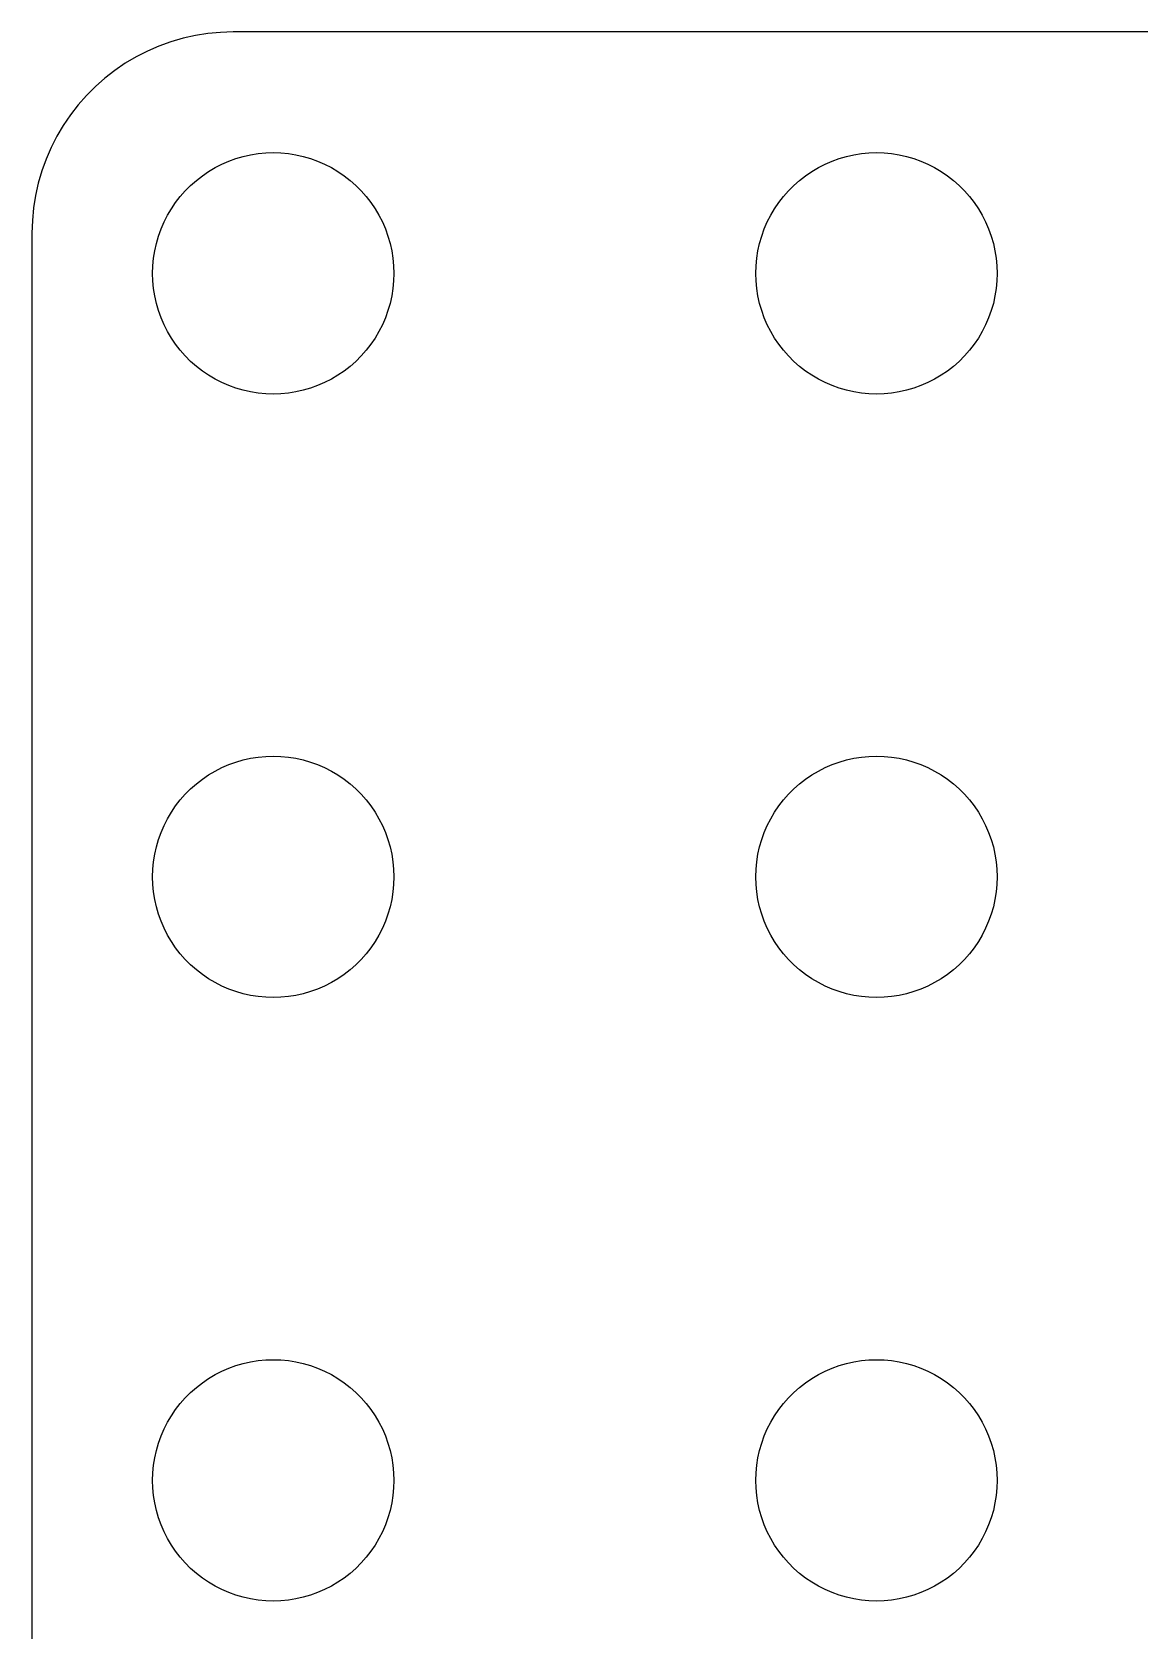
# Model space of a CAD drawing. Header units: metres. Extents: x -111 to 111, y -36 to 36.
# Drawn here: x -111 to -83.47, y -3.72 to 36 of the extents above; entities that cross this region are included whole.
import ezdxf

# ---------------------------------------------------------------- set-up
doc = ezdxf.new("R2010")
doc.units = ezdxf.units.M

msp = doc.modelspace()

# ---------------------------------------------------------------- linework, layer by layer
for p, q in [((-107.545, 35.7553), (-107.841, 35.6489)), ((-107.243, 35.8429), (-107.545, 35.7553)), ((-106.937, 35.9114), (-107.243, 35.8429)), ((-106.627, 35.9606), (-106.937, 35.9114)), ((-106.314, 35.9901), (-106.627, 35.9606)), ((-106, 36), (-106.314, 35.9901)), ((106, 36), (-106, 36)), ((-108.409, 35.3815), (-108.679, 35.2216)), ((-108.129, 35.5241), (-108.409, 35.3815)), ((-107.841, 35.6489), (-108.129, 35.5241)), ((-108.939, 35.0451), (-109.187, 34.8526)), ((-108.679, 35.2216), (-108.939, 35.0451)), ((-109.423, 34.6448), (-109.645, 34.4227)), ((-109.187, 34.8526), (-109.423, 34.6448)), ((-109.853, 34.1871), (-110.045, 33.9389)), ((-109.645, 34.4227), (-109.853, 34.1871)), ((-110.045, 33.9389), (-110.222, 33.6791)), ((-110.382, 33.4088), (-110.524, 33.1289)), ((-110.222, 33.6791), (-110.382, 33.4088)), ((-110.524, 33.1289), (-110.649, 32.8406)), ((-105.562, 32.9469), (-105.376, 32.9763)), ((-105.376, 32.9763), (-105.188, 32.9941)), ((-105.188, 32.9941), (-105, 33)), ((-105, 33), (-104.812, 32.9941)), ((-104.812, 32.9941), (-104.624, 32.9763)), ((-104.624, 32.9763), (-104.438, 32.9469)), ((-90.5621, 32.9469), (-90.376, 32.9763)), ((-90.376, 32.9763), (-90.1884, 32.9941)), ((-90.1884, 32.9941), (-90, 33)), ((-90, 33), (-89.8116, 32.9941)), ((-89.8116, 32.9941), (-89.624, 32.9763)), ((-89.624, 32.9763), (-89.4379, 32.9469)), ((-110.649, 32.8406), (-110.755, 32.5451)), ((-106.607, 32.533), (-106.445, 32.6289)), ((-106.445, 32.6289), (-106.277, 32.7145)), ((-106.277, 32.7145), (-106.104, 32.7893)), ((-106.104, 32.7893), (-105.927, 32.8532)), ((-105.927, 32.8532), (-105.746, 32.9057)), ((-105.746, 32.9057), (-105.562, 32.9469)), ((-104.438, 32.9469), (-104.254, 32.9057)), ((-104.254, 32.9057), (-104.073, 32.8532)), ((-104.073, 32.8532), (-103.896, 32.7893)), ((-103.896, 32.7893), (-103.723, 32.7145)), ((-103.723, 32.7145), (-103.555, 32.6289)), ((-103.555, 32.6289), (-103.393, 32.533)), ((-91.6075, 32.533), (-91.4453, 32.6289)), ((-91.4453, 32.6289), (-91.2773, 32.7145)), ((-91.2773, 32.7145), (-91.1044, 32.7893)), ((-91.1044, 32.7893), (-90.927, 32.8532)), ((-90.927, 32.8532), (-90.7461, 32.9057)), ((-90.7461, 32.9057), (-90.5621, 32.9469)), ((-89.4379, 32.9469), (-89.2539, 32.9057)), ((-89.2539, 32.9057), (-89.073, 32.8532)), ((-89.073, 32.8532), (-88.8956, 32.7893)), ((-88.8956, 32.7893), (-88.7227, 32.7145)), ((-88.7227, 32.7145), (-88.5547, 32.6289)), ((-88.5547, 32.6289), (-88.3925, 32.533)), ((-110.843, 32.2435), (-110.911, 31.9369)), ((-110.755, 32.5451), (-110.843, 32.2435)), ((-107.187, 32.0536), (-107.054, 32.1869)), ((-107.054, 32.1869), (-106.912, 32.3115)), ((-106.912, 32.3115), (-106.763, 32.427)), ((-106.763, 32.427), (-106.607, 32.533)), ((-103.393, 32.533), (-103.237, 32.427)), ((-103.237, 32.427), (-103.088, 32.3115)), ((-103.088, 32.3115), (-102.946, 32.1869)), ((-102.946, 32.1869), (-102.813, 32.0536)), ((-92.1869, 32.0536), (-92.0536, 32.1869)), ((-92.0536, 32.1869), (-91.9123, 32.3115)), ((-91.9123, 32.3115), (-91.7634, 32.427)), ((-91.7634, 32.427), (-91.6075, 32.533)), ((-88.3925, 32.533), (-88.2366, 32.427)), ((-88.2366, 32.427), (-88.0877, 32.3115)), ((-88.0877, 32.3115), (-87.9464, 32.1869)), ((-87.9464, 32.1869), (-87.8131, 32.0536)), ((-110.911, 31.9369), (-110.961, 31.6267)), ((-107.427, 31.7634), (-107.312, 31.9123)), ((-107.312, 31.9123), (-107.187, 32.0536)), ((-102.813, 32.0536), (-102.688, 31.9123)), ((-102.688, 31.9123), (-102.573, 31.7634)), ((-92.427, 31.7634), (-92.3115, 31.9123)), ((-92.3115, 31.9123), (-92.1869, 32.0536)), ((-87.8131, 32.0536), (-87.6885, 31.9123)), ((-87.6885, 31.9123), (-87.573, 31.7634)), ((-110.961, 31.6267), (-110.99, 31.3139)), ((-107.714, 31.2773), (-107.629, 31.4453)), ((-107.629, 31.4453), (-107.533, 31.6075)), ((-107.533, 31.6075), (-107.427, 31.7634)), ((-102.573, 31.7634), (-102.467, 31.6075)), ((-102.467, 31.6075), (-102.371, 31.4453)), ((-102.371, 31.4453), (-102.286, 31.2773)), ((-92.7145, 31.2773), (-92.6289, 31.4453)), ((-92.6289, 31.4453), (-92.533, 31.6075)), ((-92.533, 31.6075), (-92.427, 31.7634)), ((-87.573, 31.7634), (-87.467, 31.6075)), ((-87.467, 31.6075), (-87.3711, 31.4453)), ((-87.3711, 31.4453), (-87.2855, 31.2773)), ((-110.99, 31.3139), (-111, 31)), ((-111, 31), (-111, -31)), ((-107.853, 30.927), (-107.789, 31.1044)), ((-107.789, 31.1044), (-107.714, 31.2773)), ((-102.286, 31.2773), (-102.211, 31.1044)), ((-102.211, 31.1044), (-102.147, 30.927)), ((-92.8532, 30.927), (-92.7893, 31.1044)), ((-92.7893, 31.1044), (-92.7145, 31.2773)), ((-87.2855, 31.2773), (-87.2107, 31.1044)), ((-87.2107, 31.1044), (-87.1468, 30.927)), ((-107.947, 30.5621), (-107.906, 30.7461)), ((-107.906, 30.7461), (-107.853, 30.927)), ((-102.147, 30.927), (-102.094, 30.7461)), ((-102.094, 30.7461), (-102.053, 30.5621)), ((-92.9469, 30.5621), (-92.9057, 30.7461)), ((-92.9057, 30.7461), (-92.8532, 30.927)), ((-87.1468, 30.927), (-87.0943, 30.7461)), ((-87.0943, 30.7461), (-87.0531, 30.5621)), ((-108, 30), (-107.994, 30.1884)), ((-107.994, 30.1884), (-107.976, 30.376)), ((-107.976, 30.376), (-107.947, 30.5621)), ((-102.053, 30.5621), (-102.024, 30.376)), ((-102.024, 30.376), (-102.006, 30.1884)), ((-102.006, 30.1884), (-102, 30)), ((-93, 30), (-92.9941, 30.1884)), ((-92.9941, 30.1884), (-92.9763, 30.376)), ((-92.9763, 30.376), (-92.9469, 30.5621)), ((-87.0531, 30.5621), (-87.0237, 30.376)), ((-87.0237, 30.376), (-87.0059, 30.1884)), ((-87.0059, 30.1884), (-87, 30)), ((-107.994, 29.8116), (-108, 30)), ((-107.976, 29.624), (-107.994, 29.8116)), ((-102.006, 29.8116), (-102.024, 29.624)), ((-102, 30), (-102.006, 29.8116)), ((-92.9941, 29.8116), (-93, 30)), ((-92.9763, 29.624), (-92.9941, 29.8116)), ((-87.0059, 29.8116), (-87.0237, 29.624)), ((-87, 30), (-87.0059, 29.8116)), ((-107.947, 29.4379), (-107.976, 29.624)), ((-107.906, 29.2539), (-107.947, 29.4379)), ((-102.053, 29.4379), (-102.094, 29.2539)), ((-102.024, 29.624), (-102.053, 29.4379)), ((-92.9469, 29.4379), (-92.9763, 29.624)), ((-92.9057, 29.2539), (-92.9469, 29.4379)), ((-87.0531, 29.4379), (-87.0943, 29.2539)), ((-87.0237, 29.624), (-87.0531, 29.4379)), ((-107.853, 29.0729), (-107.906, 29.2539)), ((-107.789, 28.8956), (-107.853, 29.0729)), ((-102.147, 29.0729), (-102.211, 28.8956)), ((-102.094, 29.2539), (-102.147, 29.0729)), ((-92.8532, 29.0729), (-92.9057, 29.2539)), ((-92.7893, 28.8956), (-92.8532, 29.0729)), ((-87.1468, 29.0729), (-87.2107, 28.8956)), ((-87.0943, 29.2539), (-87.1468, 29.0729)), ((-107.714, 28.7227), (-107.789, 28.8956)), ((-107.629, 28.5547), (-107.714, 28.7227)), ((-102.286, 28.7227), (-102.371, 28.5547)), ((-102.211, 28.8956), (-102.286, 28.7227)), ((-92.7145, 28.7227), (-92.7893, 28.8956)), ((-92.6289, 28.5547), (-92.7145, 28.7227)), ((-87.2855, 28.7227), (-87.3711, 28.5547)), ((-87.2107, 28.8956), (-87.2855, 28.7227)), ((-107.533, 28.3925), (-107.629, 28.5547)), ((-107.427, 28.2366), (-107.533, 28.3925)), ((-107.312, 28.0877), (-107.427, 28.2366)), ((-102.573, 28.2366), (-102.688, 28.0877)), ((-102.467, 28.3925), (-102.573, 28.2366)), ((-102.371, 28.5547), (-102.467, 28.3925)), ((-92.533, 28.3925), (-92.6289, 28.5547)), ((-92.427, 28.2366), (-92.533, 28.3925)), ((-92.3115, 28.0877), (-92.427, 28.2366)), ((-87.573, 28.2366), (-87.6885, 28.0877)), ((-87.467, 28.3925), (-87.573, 28.2366)), ((-87.3711, 28.5547), (-87.467, 28.3925)), ((-107.187, 27.9464), (-107.312, 28.0877)), ((-107.054, 27.8131), (-107.187, 27.9464)), ((-106.912, 27.6884), (-107.054, 27.8131)), ((-102.946, 27.8131), (-103.088, 27.6884)), ((-102.813, 27.9464), (-102.946, 27.8131)), ((-102.688, 28.0877), (-102.813, 27.9464)), ((-92.1869, 27.9464), (-92.3115, 28.0877)), ((-92.0536, 27.8131), (-92.1869, 27.9464)), ((-91.9123, 27.6884), (-92.0536, 27.8131)), ((-87.9464, 27.8131), (-88.0877, 27.6884)), ((-87.8131, 27.9464), (-87.9464, 27.8131)), ((-87.6885, 28.0877), (-87.8131, 27.9464)), ((-106.763, 27.5729), (-106.912, 27.6884)), ((-106.607, 27.467), (-106.763, 27.5729)), ((-106.445, 27.3711), (-106.607, 27.467)), ((-103.393, 27.467), (-103.555, 27.3711)), ((-103.237, 27.5729), (-103.393, 27.467)), ((-103.088, 27.6884), (-103.237, 27.5729)), ((-91.7634, 27.5729), (-91.9123, 27.6884)), ((-91.6075, 27.467), (-91.7634, 27.5729)), ((-91.4453, 27.3711), (-91.6075, 27.467)), ((-88.3925, 27.467), (-88.5547, 27.3711)), ((-88.2366, 27.5729), (-88.3925, 27.467)), ((-88.0877, 27.6884), (-88.2366, 27.5729)), ((-106.277, 27.2855), (-106.445, 27.3711)), ((-106.104, 27.2107), (-106.277, 27.2855)), ((-105.927, 27.1468), (-106.104, 27.2107)), ((-105.746, 27.0942), (-105.927, 27.1468)), ((-105.562, 27.0531), (-105.746, 27.0942)), ((-105.376, 27.0237), (-105.562, 27.0531)), ((-105.188, 27.0059), (-105.376, 27.0237)), ((-104.624, 27.0237), (-104.812, 27.0059)), ((-104.438, 27.0531), (-104.624, 27.0237)), ((-104.254, 27.0942), (-104.438, 27.0531)), ((-104.073, 27.1468), (-104.254, 27.0942)), ((-103.896, 27.2107), (-104.073, 27.1468)), ((-103.723, 27.2855), (-103.896, 27.2107)), ((-103.555, 27.3711), (-103.723, 27.2855)), ((-91.2773, 27.2855), (-91.4453, 27.3711)), ((-91.1044, 27.2107), (-91.2773, 27.2855)), ((-90.927, 27.1468), (-91.1044, 27.2107)), ((-90.7461, 27.0942), (-90.927, 27.1468)), ((-90.5621, 27.0531), (-90.7461, 27.0942)), ((-90.376, 27.0237), (-90.5621, 27.0531)), ((-90.1884, 27.0059), (-90.376, 27.0237)), ((-89.624, 27.0237), (-89.8116, 27.0059)), ((-89.4379, 27.0531), (-89.624, 27.0237)), ((-89.2539, 27.0942), (-89.4379, 27.0531)), ((-89.073, 27.1468), (-89.2539, 27.0942)), ((-88.8956, 27.2107), (-89.073, 27.1468)), ((-88.7227, 27.2855), (-88.8956, 27.2107)), ((-88.5547, 27.3711), (-88.7227, 27.2855)), ((-105, 27), (-105.188, 27.0059)), ((-104.812, 27.0059), (-105, 27)), ((-90, 27), (-90.1884, 27.0059)), ((-89.8116, 27.0059), (-90, 27)), ((-105.927, 17.8532), (-105.746, 17.9057)), ((-105.746, 17.9057), (-105.562, 17.9469)), ((-105.562, 17.9469), (-105.376, 17.9763)), ((-105.376, 17.9763), (-105.188, 17.9941)), ((-105.188, 17.9941), (-105, 18)), ((-105, 18), (-104.812, 17.9941)), ((-104.812, 17.9941), (-104.624, 17.9763)), ((-104.624, 17.9763), (-104.438, 17.9469)), ((-104.438, 17.9469), (-104.254, 17.9057)), ((-104.254, 17.9057), (-104.073, 17.8532)), ((-90.927, 17.8532), (-90.7461, 17.9057)), ((-90.7461, 17.9057), (-90.5621, 17.9469)), ((-90.5621, 17.9469), (-90.376, 17.9763)), ((-90.376, 17.9763), (-90.1884, 17.9941)), ((-90.1884, 17.9941), (-90, 18)), ((-90, 18), (-89.8116, 17.9941)), ((-89.8116, 17.9941), (-89.624, 17.9763)), ((-89.624, 17.9763), (-89.4379, 17.9469)), ((-89.4379, 17.9469), (-89.2539, 17.9057)), ((-89.2539, 17.9057), (-89.073, 17.8532)), ((-106.763, 17.427), (-106.607, 17.533)), ((-106.607, 17.533), (-106.445, 17.6289)), ((-106.445, 17.6289), (-106.277, 17.7145)), ((-106.277, 17.7145), (-106.104, 17.7893)), ((-106.104, 17.7893), (-105.927, 17.8532)), ((-104.073, 17.8532), (-103.896, 17.7893)), ((-103.896, 17.7893), (-103.723, 17.7145)), ((-103.723, 17.7145), (-103.555, 17.6289)), ((-103.555, 17.6289), (-103.393, 17.533)), ((-103.393, 17.533), (-103.237, 17.427)), ((-91.7634, 17.427), (-91.6075, 17.533)), ((-91.6075, 17.533), (-91.4453, 17.6289)), ((-91.4453, 17.6289), (-91.2773, 17.7145)), ((-91.2773, 17.7145), (-91.1044, 17.7893)), ((-91.1044, 17.7893), (-90.927, 17.8532)), ((-89.073, 17.8532), (-88.8956, 17.7893)), ((-88.8956, 17.7893), (-88.7227, 17.7145)), ((-88.7227, 17.7145), (-88.5547, 17.6289)), ((-88.5547, 17.6289), (-88.3925, 17.533)), ((-88.3925, 17.533), (-88.2366, 17.427)), ((-107.187, 17.0536), (-107.054, 17.1869)), ((-107.054, 17.1869), (-106.912, 17.3115)), ((-106.912, 17.3115), (-106.763, 17.427)), ((-103.237, 17.427), (-103.088, 17.3115)), ((-103.088, 17.3115), (-102.946, 17.1869)), ((-102.946, 17.1869), (-102.813, 17.0536)), ((-92.1869, 17.0536), (-92.0536, 17.1869)), ((-92.0536, 17.1869), (-91.9123, 17.3115)), ((-91.9123, 17.3115), (-91.7634, 17.427)), ((-88.2366, 17.427), (-88.0877, 17.3115)), ((-88.0877, 17.3115), (-87.9464, 17.1869)), ((-87.9464, 17.1869), (-87.8131, 17.0536)), ((-107.533, 16.6075), (-107.427, 16.7634)), ((-107.427, 16.7634), (-107.312, 16.9123)), ((-107.312, 16.9123), (-107.187, 17.0536)), ((-102.813, 17.0536), (-102.688, 16.9123)), ((-102.688, 16.9123), (-102.573, 16.7634)), ((-102.573, 16.7634), (-102.467, 16.6075)), ((-92.533, 16.6075), (-92.427, 16.7634)), ((-92.427, 16.7634), (-92.3115, 16.9123)), ((-92.3115, 16.9123), (-92.1869, 17.0536)), ((-87.8131, 17.0536), (-87.6885, 16.9123)), ((-87.6885, 16.9123), (-87.573, 16.7634)), ((-87.573, 16.7634), (-87.467, 16.6075)), ((-107.714, 16.2773), (-107.629, 16.4453)), ((-107.629, 16.4453), (-107.533, 16.6075)), ((-102.467, 16.6075), (-102.371, 16.4453)), ((-102.371, 16.4453), (-102.286, 16.2773)), ((-92.7145, 16.2773), (-92.6289, 16.4453)), ((-92.6289, 16.4453), (-92.533, 16.6075)), ((-87.467, 16.6075), (-87.3711, 16.4453)), ((-87.3711, 16.4453), (-87.2855, 16.2773)), ((-107.906, 15.7461), (-107.853, 15.927)), ((-107.853, 15.927), (-107.789, 16.1044)), ((-107.789, 16.1044), (-107.714, 16.2773)), ((-102.286, 16.2773), (-102.211, 16.1044)), ((-102.211, 16.1044), (-102.147, 15.927)), ((-102.147, 15.927), (-102.094, 15.7461)), ((-92.9057, 15.7461), (-92.8532, 15.927)), ((-92.8532, 15.927), (-92.7893, 16.1044)), ((-92.7893, 16.1044), (-92.7145, 16.2773)), ((-87.2855, 16.2773), (-87.2107, 16.1044)), ((-87.2107, 16.1044), (-87.1468, 15.927)), ((-87.1468, 15.927), (-87.0943, 15.7461)), ((-107.976, 15.376), (-107.947, 15.5621)), ((-107.947, 15.5621), (-107.906, 15.7461)), ((-102.094, 15.7461), (-102.053, 15.5621)), ((-102.053, 15.5621), (-102.024, 15.376)), ((-92.9763, 15.376), (-92.9469, 15.5621)), ((-92.9469, 15.5621), (-92.9057, 15.7461)), ((-87.0943, 15.7461), (-87.0531, 15.5621)), ((-87.0531, 15.5621), (-87.0237, 15.376)), ((-108, 15), (-107.994, 15.1884)), ((-107.994, 15.1884), (-107.976, 15.376)), ((-102.024, 15.376), (-102.006, 15.1884)), ((-102.006, 15.1884), (-102, 15)), ((-93, 15), (-92.9941, 15.1884)), ((-92.9941, 15.1884), (-92.9763, 15.376)), ((-87.0237, 15.376), (-87.0059, 15.1884)), ((-87.0059, 15.1884), (-87, 15)), ((-107.994, 14.8116), (-108, 15)), ((-107.976, 14.624), (-107.994, 14.8116)), ((-102.006, 14.8116), (-102.024, 14.624)), ((-102, 15), (-102.006, 14.8116)), ((-92.9941, 14.8116), (-93, 15)), ((-92.9763, 14.624), (-92.9941, 14.8116)), ((-87.0059, 14.8116), (-87.0237, 14.624)), ((-87, 15), (-87.0059, 14.8116)), ((-107.947, 14.4379), (-107.976, 14.624)), ((-107.906, 14.2539), (-107.947, 14.4379)), ((-102.053, 14.4379), (-102.094, 14.2539)), ((-102.024, 14.624), (-102.053, 14.4379)), ((-92.9469, 14.4379), (-92.9763, 14.624)), ((-92.9057, 14.2539), (-92.9469, 14.4379)), ((-87.0531, 14.4379), (-87.0943, 14.2539)), ((-87.0237, 14.624), (-87.0531, 14.4379)), ((-107.853, 14.0729), (-107.906, 14.2539)), ((-107.789, 13.8956), (-107.853, 14.0729)), ((-102.147, 14.0729), (-102.211, 13.8956)), ((-102.094, 14.2539), (-102.147, 14.0729)), ((-92.8532, 14.0729), (-92.9057, 14.2539)), ((-92.7893, 13.8956), (-92.8532, 14.0729)), ((-87.1468, 14.0729), (-87.2107, 13.8956)), ((-87.0943, 14.2539), (-87.1468, 14.0729)), ((-107.714, 13.7227), (-107.789, 13.8956)), ((-107.629, 13.5547), (-107.714, 13.7227)), ((-107.533, 13.3925), (-107.629, 13.5547)), ((-102.371, 13.5547), (-102.467, 13.3925)), ((-102.286, 13.7227), (-102.371, 13.5547)), ((-102.211, 13.8956), (-102.286, 13.7227)), ((-92.7145, 13.7227), (-92.7893, 13.8956)), ((-92.6289, 13.5547), (-92.7145, 13.7227)), ((-92.533, 13.3925), (-92.6289, 13.5547)), ((-87.3711, 13.5547), (-87.467, 13.3925)), ((-87.2855, 13.7227), (-87.3711, 13.5547)), ((-87.2107, 13.8956), (-87.2855, 13.7227)), ((-107.427, 13.2366), (-107.533, 13.3925)), ((-107.312, 13.0877), (-107.427, 13.2366)), ((-102.573, 13.2366), (-102.688, 13.0877)), ((-102.467, 13.3925), (-102.573, 13.2366)), ((-92.427, 13.2366), (-92.533, 13.3925)), ((-92.3115, 13.0877), (-92.427, 13.2366)), ((-87.573, 13.2366), (-87.6885, 13.0877)), ((-87.467, 13.3925), (-87.573, 13.2366)), ((-107.187, 12.9464), (-107.312, 13.0877)), ((-107.054, 12.8131), (-107.187, 12.9464)), ((-106.912, 12.6884), (-107.054, 12.8131)), ((-102.946, 12.8131), (-103.088, 12.6884)), ((-102.813, 12.9464), (-102.946, 12.8131)), ((-102.688, 13.0877), (-102.813, 12.9464)), ((-92.1869, 12.9464), (-92.3115, 13.0877)), ((-92.0536, 12.8131), (-92.1869, 12.9464)), ((-91.9123, 12.6884), (-92.0536, 12.8131)), ((-87.9464, 12.8131), (-88.0877, 12.6884)), ((-87.8131, 12.9464), (-87.9464, 12.8131)), ((-87.6885, 13.0877), (-87.8131, 12.9464)), ((-106.763, 12.5729), (-106.912, 12.6884)), ((-106.607, 12.467), (-106.763, 12.5729)), ((-106.445, 12.3711), (-106.607, 12.467)), ((-106.277, 12.2855), (-106.445, 12.3711)), ((-103.555, 12.3711), (-103.723, 12.2855)), ((-103.393, 12.467), (-103.555, 12.3711)), ((-103.237, 12.5729), (-103.393, 12.467)), ((-103.088, 12.6884), (-103.237, 12.5729)), ((-91.7634, 12.5729), (-91.9123, 12.6884)), ((-91.6075, 12.467), (-91.7634, 12.5729)), ((-91.4453, 12.3711), (-91.6075, 12.467)), ((-91.2773, 12.2855), (-91.4453, 12.3711)), ((-88.5547, 12.3711), (-88.7227, 12.2855)), ((-88.3925, 12.467), (-88.5547, 12.3711)), ((-88.2366, 12.5729), (-88.3925, 12.467)), ((-88.0877, 12.6884), (-88.2366, 12.5729)), ((-106.104, 12.2107), (-106.277, 12.2855)), ((-105.927, 12.1468), (-106.104, 12.2107)), ((-105.746, 12.0942), (-105.927, 12.1468)), ((-105.562, 12.0531), (-105.746, 12.0942)), ((-105.376, 12.0237), (-105.562, 12.0531)), ((-105.188, 12.0059), (-105.376, 12.0237)), ((-105, 12), (-105.188, 12.0059)), ((-104.812, 12.0059), (-105, 12)), ((-104.624, 12.0237), (-104.812, 12.0059)), ((-104.438, 12.0531), (-104.624, 12.0237)), ((-104.254, 12.0942), (-104.438, 12.0531)), ((-104.073, 12.1468), (-104.254, 12.0942)), ((-103.896, 12.2107), (-104.073, 12.1468)), ((-103.723, 12.2855), (-103.896, 12.2107)), ((-91.1044, 12.2107), (-91.2773, 12.2855)), ((-90.927, 12.1468), (-91.1044, 12.2107)), ((-90.7461, 12.0942), (-90.927, 12.1468)), ((-90.5621, 12.0531), (-90.7461, 12.0942)), ((-90.376, 12.0237), (-90.5621, 12.0531)), ((-90.1884, 12.0059), (-90.376, 12.0237)), ((-90, 12), (-90.1884, 12.0059)), ((-89.8116, 12.0059), (-90, 12)), ((-89.624, 12.0237), (-89.8116, 12.0059)), ((-89.4379, 12.0531), (-89.624, 12.0237)), ((-89.2539, 12.0942), (-89.4379, 12.0531)), ((-89.073, 12.1468), (-89.2539, 12.0942)), ((-88.8956, 12.2107), (-89.073, 12.1468)), ((-88.7227, 12.2855), (-88.8956, 12.2107)), ((-106.277, 2.71448), (-106.104, 2.78932)), ((-106.104, 2.78932), (-105.927, 2.85316)), ((-105.927, 2.85316), (-105.746, 2.90575)), ((-105.746, 2.90575), (-105.562, 2.94685)), ((-105.562, 2.94685), (-105.376, 2.97633)), ((-105.376, 2.97633), (-105.188, 2.99408)), ((-105.188, 2.99408), (-105, 3)), ((-105, 3), (-104.812, 2.99408)), ((-104.812, 2.99408), (-104.624, 2.97633)), ((-104.624, 2.97633), (-104.438, 2.94685)), ((-104.438, 2.94685), (-104.254, 2.90575)), ((-104.254, 2.90575), (-104.073, 2.85316)), ((-104.073, 2.85316), (-103.896, 2.78932)), ((-103.896, 2.78932), (-103.723, 2.71448)), ((-91.2773, 2.71448), (-91.1044, 2.78932)), ((-91.1044, 2.78932), (-90.927, 2.85316)), ((-90.927, 2.85316), (-90.7461, 2.90575)), ((-90.7461, 2.90575), (-90.5621, 2.94685)), ((-90.5621, 2.94685), (-90.376, 2.97633)), ((-90.376, 2.97633), (-90.1884, 2.99408)), ((-90.1884, 2.99408), (-90, 3)), ((-90, 3), (-89.8116, 2.99408)), ((-89.8116, 2.99408), (-89.624, 2.97633)), ((-89.624, 2.97633), (-89.4379, 2.94685)), ((-89.4379, 2.94685), (-89.2539, 2.90575)), ((-89.2539, 2.90575), (-89.073, 2.85316)), ((-89.073, 2.85316), (-88.8956, 2.78932)), ((-88.8956, 2.78932), (-88.7227, 2.71448)), ((-106.912, 2.31154), (-106.763, 2.42705)), ((-106.763, 2.42705), (-106.607, 2.53297)), ((-106.607, 2.53297), (-106.445, 2.62891)), ((-106.445, 2.62891), (-106.277, 2.71448)), ((-103.723, 2.71448), (-103.555, 2.62891)), ((-103.555, 2.62891), (-103.393, 2.53297)), ((-103.393, 2.53297), (-103.237, 2.42705)), ((-103.237, 2.42705), (-103.088, 2.31154)), ((-91.9123, 2.31154), (-91.7634, 2.42705)), ((-91.7634, 2.42705), (-91.6075, 2.53297)), ((-91.6075, 2.53297), (-91.4453, 2.62891)), ((-91.4453, 2.62891), (-91.2773, 2.71448)), ((-88.7227, 2.71448), (-88.5547, 2.62891)), ((-88.5547, 2.62891), (-88.3925, 2.53297)), ((-88.3925, 2.53297), (-88.2366, 2.42705)), ((-88.2366, 2.42705), (-88.0877, 2.31154)), ((-107.312, 1.91226), (-107.187, 2.05363)), ((-107.187, 2.05363), (-107.054, 2.1869)), ((-107.054, 2.1869), (-106.912, 2.31154)), ((-103.088, 2.31154), (-102.946, 2.1869)), ((-102.946, 2.1869), (-102.813, 2.05363)), ((-102.813, 2.05363), (-102.688, 1.91226)), ((-92.3115, 1.91226), (-92.1869, 2.05363)), ((-92.1869, 2.05363), (-92.0536, 2.1869)), ((-92.0536, 2.1869), (-91.9123, 2.31154)), ((-88.0877, 2.31154), (-87.9464, 2.1869)), ((-87.9464, 2.1869), (-87.8131, 2.05363)), ((-87.8131, 2.05363), (-87.6885, 1.91226)), ((-107.629, 1.44525), (-107.533, 1.60747)), ((-107.533, 1.60747), (-107.427, 1.76335)), ((-107.427, 1.76335), (-107.312, 1.91226)), ((-102.688, 1.91226), (-102.573, 1.76335)), ((-102.573, 1.76335), (-102.467, 1.60747)), ((-102.467, 1.60747), (-102.371, 1.44525)), ((-92.6289, 1.44525), (-92.533, 1.60747)), ((-92.533, 1.60747), (-92.427, 1.76335)), ((-92.427, 1.76335), (-92.3115, 1.91226)), ((-87.6885, 1.91226), (-87.573, 1.76335)), ((-87.573, 1.76335), (-87.467, 1.60747)), ((-87.467, 1.60747), (-87.3711, 1.44525)), ((-107.789, 1.10437), (-107.714, 1.27733)), ((-107.714, 1.27733), (-107.629, 1.44525)), ((-102.371, 1.44525), (-102.286, 1.27733)), ((-102.286, 1.27733), (-102.211, 1.10437)), ((-92.7893, 1.10437), (-92.7145, 1.27733)), ((-92.7145, 1.27733), (-92.6289, 1.44525)), ((-87.3711, 1.44525), (-87.2855, 1.27733)), ((-87.2855, 1.27733), (-87.2107, 1.10437)), ((-107.906, 0.746063), (-107.853, 0.927048)), ((-107.853, 0.927048), (-107.789, 1.10437)), ((-102.211, 1.10437), (-102.147, 0.927048)), ((-102.147, 0.927048), (-102.094, 0.746063)), ((-92.9057, 0.746063), (-92.8532, 0.927048)), ((-92.8532, 0.927048), (-92.7893, 1.10437)), ((-87.2107, 1.10437), (-87.1468, 0.927048)), ((-87.1468, 0.927048), (-87.0943, 0.746063)), ((-107.976, 0.375992), (-107.947, 0.562134)), ((-107.947, 0.562134), (-107.906, 0.746063)), ((-102.094, 0.746063), (-102.053, 0.562134)), ((-102.053, 0.562134), (-102.024, 0.375992)), ((-92.9763, 0.375992), (-92.9469, 0.562134)), ((-92.9469, 0.562134), (-92.9057, 0.746063)), ((-87.0943, 0.746063), (-87.0531, 0.562134)), ((-87.0531, 0.562134), (-87.0237, 0.375992)), ((-108, 0), (-107.994, 0.18837)), ((-107.994, -0.18837), (-108, 0)), ((-107.994, 0.18837), (-107.976, 0.375992)), ((-102.024, 0.375992), (-102.006, 0.18837)), ((-102.006, 0.18837), (-102, 0)), ((-102, 0), (-102.006, -0.18837)), ((-93, 0), (-92.9941, 0.18837)), ((-92.9941, -0.18837), (-93, 0)), ((-92.9941, 0.18837), (-92.9763, 0.375992)), ((-87.0237, 0.375992), (-87.0059, 0.18837)), ((-87.0059, 0.18837), (-87, 0)), ((-87, 0), (-87.0059, -0.18837)), ((-107.976, -0.375992), (-107.994, -0.18837)), ((-107.947, -0.562134), (-107.976, -0.375992)), ((-102.024, -0.375992), (-102.053, -0.562134)), ((-102.006, -0.18837), (-102.024, -0.375992)), ((-92.9763, -0.375992), (-92.9941, -0.18837)), ((-92.9469, -0.562134), (-92.9763, -0.375992)), ((-87.0237, -0.375992), (-87.0531, -0.562134)), ((-87.0059, -0.18837), (-87.0237, -0.375992)), ((-107.906, -0.746063), (-107.947, -0.562134)), ((-107.853, -0.927048), (-107.906, -0.746063)), ((-102.094, -0.746063), (-102.147, -0.927048)), ((-102.053, -0.562134), (-102.094, -0.746063)), ((-92.9057, -0.746063), (-92.9469, -0.562134)), ((-92.8532, -0.927048), (-92.9057, -0.746063)), ((-87.0943, -0.746063), (-87.1468, -0.927048)), ((-87.0531, -0.562134), (-87.0943, -0.746063)), ((-107.789, -1.10437), (-107.853, -0.927048)), ((-107.714, -1.27733), (-107.789, -1.10437)), ((-102.211, -1.10437), (-102.286, -1.27733)), ((-102.147, -0.927048), (-102.211, -1.10437)), ((-92.7893, -1.10437), (-92.8532, -0.927048)), ((-92.7145, -1.27733), (-92.7893, -1.10437)), ((-87.2107, -1.10437), (-87.2855, -1.27733)), ((-87.1468, -0.927048), (-87.2107, -1.10437)), ((-107.629, -1.44525), (-107.714, -1.27733)), ((-107.533, -1.60747), (-107.629, -1.44525)), ((-102.371, -1.44525), (-102.467, -1.60747)), ((-102.286, -1.27733), (-102.371, -1.44525)), ((-92.6289, -1.44525), (-92.7145, -1.27733)), ((-92.533, -1.60747), (-92.6289, -1.44525)), ((-87.3711, -1.44525), (-87.467, -1.60747)), ((-87.2855, -1.27733), (-87.3711, -1.44525)), ((-107.427, -1.76335), (-107.533, -1.60747)), ((-107.312, -1.91226), (-107.427, -1.76335)), ((-107.187, -2.05363), (-107.312, -1.91226)), ((-102.688, -1.91226), (-102.813, -2.05363)), ((-102.573, -1.76335), (-102.688, -1.91226)), ((-102.467, -1.60747), (-102.573, -1.76335)), ((-92.427, -1.76335), (-92.533, -1.60747)), ((-92.3115, -1.91226), (-92.427, -1.76335)), ((-92.1869, -2.05363), (-92.3115, -1.91226)), ((-87.6885, -1.91226), (-87.8131, -2.05363)), ((-87.573, -1.76335), (-87.6885, -1.91226)), ((-87.467, -1.60747), (-87.573, -1.76335)), ((-107.054, -2.1869), (-107.187, -2.05363)), ((-106.912, -2.31154), (-107.054, -2.1869)), ((-106.763, -2.42705), (-106.912, -2.31154)), ((-103.088, -2.31154), (-103.237, -2.42705)), ((-102.946, -2.1869), (-103.088, -2.31154)), ((-102.813, -2.05363), (-102.946, -2.1869)), ((-92.0536, -2.1869), (-92.1869, -2.05363)), ((-91.9123, -2.31154), (-92.0536, -2.1869)), ((-91.7634, -2.42705), (-91.9123, -2.31154)), ((-88.0877, -2.31154), (-88.2366, -2.42705)), ((-87.9464, -2.1869), (-88.0877, -2.31154)), ((-87.8131, -2.05363), (-87.9464, -2.1869)), ((-106.607, -2.53297), (-106.763, -2.42705)), ((-106.445, -2.62891), (-106.607, -2.53297)), ((-106.277, -2.71448), (-106.445, -2.62891)), ((-106.104, -2.78932), (-106.277, -2.71448)), ((-103.723, -2.71448), (-103.896, -2.78932)), ((-103.555, -2.62891), (-103.723, -2.71448)), ((-103.393, -2.53297), (-103.555, -2.62891)), ((-103.237, -2.42705), (-103.393, -2.53297)), ((-91.6075, -2.53297), (-91.7634, -2.42705)), ((-91.4453, -2.62891), (-91.6075, -2.53297)), ((-91.2773, -2.71448), (-91.4453, -2.62891)), ((-91.1044, -2.78932), (-91.2773, -2.71448)), ((-88.7227, -2.71448), (-88.8956, -2.78932)), ((-88.5547, -2.62891), (-88.7227, -2.71448)), ((-88.3925, -2.53297), (-88.5547, -2.62891)), ((-88.2366, -2.42705), (-88.3925, -2.53297)), ((-105.927, -2.85316), (-106.104, -2.78932)), ((-105.746, -2.90575), (-105.927, -2.85316)), ((-105.562, -2.94685), (-105.746, -2.90575)), ((-105.376, -2.97633), (-105.562, -2.94685)), ((-105.188, -2.99408), (-105.376, -2.97633)), ((-105, -3), (-105.188, -2.99408)), ((-104.812, -2.99408), (-105, -3)), ((-104.624, -2.97633), (-104.812, -2.99408)), ((-104.438, -2.94685), (-104.624, -2.97633)), ((-104.254, -2.90575), (-104.438, -2.94685)), ((-104.073, -2.85316), (-104.254, -2.90575)), ((-103.896, -2.78932), (-104.073, -2.85316)), ((-90.927, -2.85316), (-91.1044, -2.78932)), ((-90.7461, -2.90575), (-90.927, -2.85316)), ((-90.5621, -2.94685), (-90.7461, -2.90575)), ((-90.376, -2.97633), (-90.5621, -2.94685)), ((-90.1884, -2.99408), (-90.376, -2.97633)), ((-90, -3), (-90.1884, -2.99408)), ((-89.8116, -2.99408), (-90, -3)), ((-89.624, -2.97633), (-89.8116, -2.99408)), ((-89.4379, -2.94685), (-89.624, -2.97633)), ((-89.2539, -2.90575), (-89.4379, -2.94685)), ((-89.073, -2.85316), (-89.2539, -2.90575)), ((-88.8956, -2.78932), (-89.073, -2.85316))]:
    msp.add_line(p, q)

doc.saveas('drawing.dxf')
